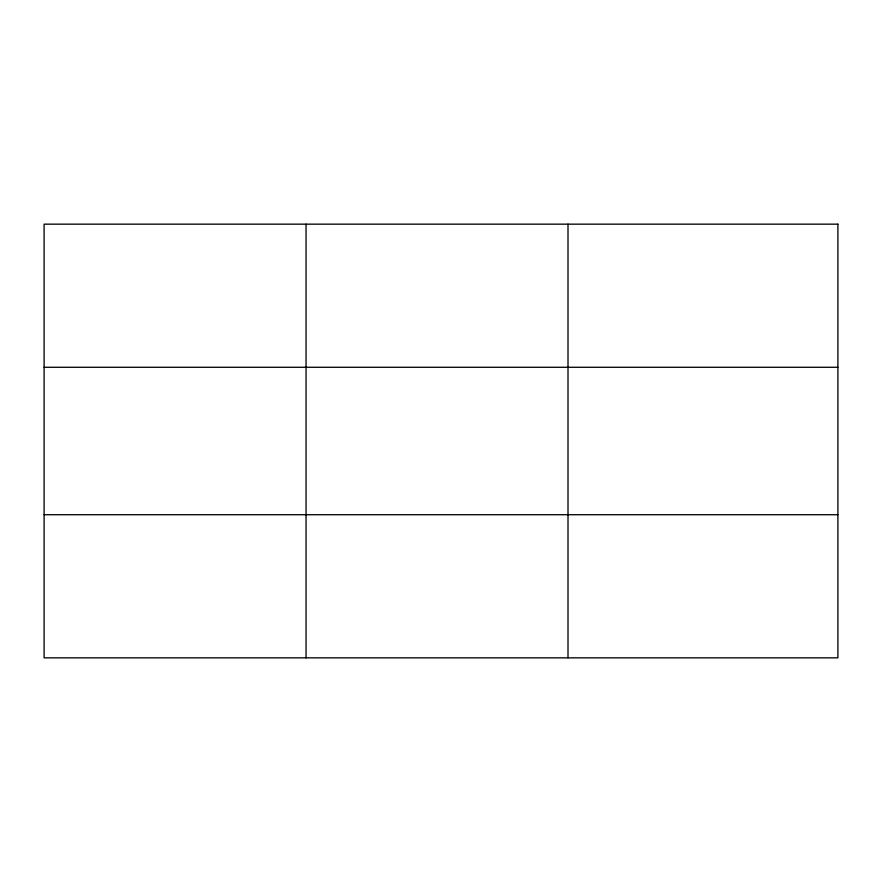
<?xml version="1.0" encoding="UTF-8"?>
<svg xmlns="http://www.w3.org/2000/svg" width="882" height="882" viewBox="0 0 882 882"><rect width="100%" height="100%" fill="white"/><g stroke="black" fill="none" stroke-linecap="round" stroke-linejoin="round"><path stroke-width="1.32" d="M306.054 224.16L306.054 657.84M568.008 224.16L568.008 657.84M44.1 367.276L837.9 367.276M44.1 514.724L837.9 514.724M837.9 224.16L837.9 657.84L44.1 657.84L44.1 224.16L837.9 224.16"/></g></svg>
